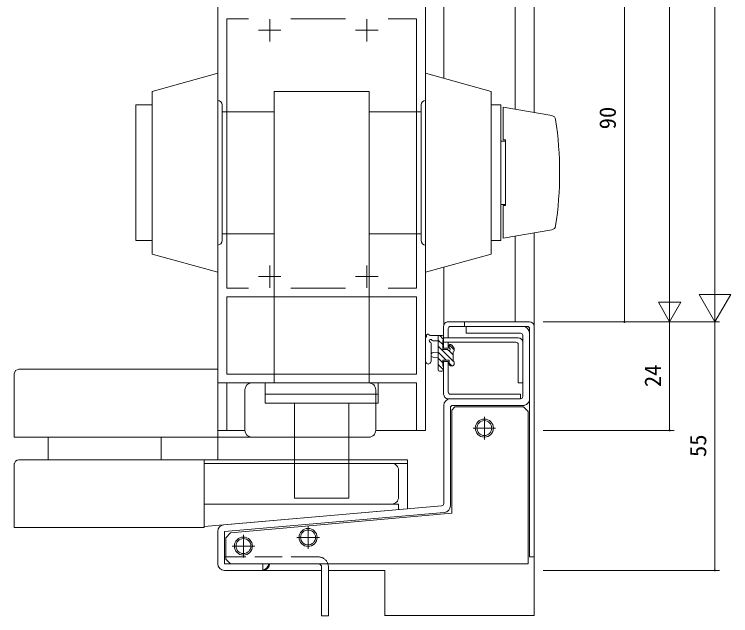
# Model space of a CAD drawing. Units: millimetres, scale not verified. Extents: x -594 to 539, y -420 to 386.
# Drawn here: x -437.6 to -279.1, y -234.3 to -101.2 of the extents above; entities that cross this region are included whole.
import ezdxf
from ezdxf.enums import TextEntityAlignment as Align

# ---------------------------------------------------------------- set-up
doc = ezdxf.new("R2010")
doc.units = ezdxf.units.MM
doc.header["$LTSCALE"] = 2
doc.linetypes.add('CHAIN2', pattern=[12, 9, -1, 1, -1])
doc.linetypes.add('DASHED3', pattern=[4, 3, -1])
for name, color, linetype, lineweight in [('0-3_YKK_12', 2, 'Continuous', 9), ('0-4_YKK_D', 6, 'Continuous', 9), ('0-6_YKK_13', 4, 'Continuous', 9), ('0-7_YKK_11', 7, 'Continuous', 9)]:
    doc.layers.add(name, color=color, linetype=linetype, lineweight=lineweight)
doc.styles.add('ＭＳ ゴシック', font='')
doc.styles.get('ＭＳ ゴシック').set_extended_font_data('MS Gothic')

msp = doc.modelspace()

# ---------------------------------------------------------------- linework, layer by layer
at = {"layer": '0-3_YKK_12'}
for p, q in [((-392.599, -193.268), (-392.599, 79.731)), ((-346.599, 70.732), (-346.599, -193.268)), ((-322.599, 6.425), (-322.599, -122.962)), ((-326.799, 5.695), (-326.799, -122.232)), ((-342.599, -115.376), (-342.599, -1.161)), ((-326.799, -150.312), (-326.799, -169.27)), ((-322.599, -149.583), (-322.599, -234.269)), ((-342.599, -170.171), (-342.599, -157.169)), ((-386.599, -193.268), (-392.599, -193.268)), ((-392.599, -193.268), (-392.599, -199.772)), ((-346.599, -193.268), (-357.631, -193.268)), ((-382.599, -224.27), (-369.599, -224.27)), ((-368.099, -224.27), (-355.599, -224.27)), ((-355.599, -224.27), (-355.599, -234.27)), ((-355.599, -234.269), (-322.599, -234.269))]:
    msp.add_line(p, q, dxfattribs=at)
at = {"layer": '0-4_YKK_D'}
for p, q in [((-282.599, 202.732), (-282.599, -162.27)), ((-292.599, 74.732), (-292.599, -164.27)), ((-302.599, -79.268), (-302.599, -169.27)), ((-282.599, -169.27), (-282.599, -157.145)), ((-292.599, -169.27), (-292.599, -160.609)), ((-282.599, -169.27), (-286.099, -163.208)), ((-279.099, -163.208), (-286.099, -163.208)), ((-282.599, -169.27), (-279.099, -163.208)), ((-292.599, -169.27), (-295.099, -164.94)), ((-290.099, -164.94), (-295.099, -164.94)), ((-292.599, -169.27), (-290.099, -164.94)), ((-320.599, -169.27), (-291.599, -169.27)), ((-320.599, -169.27), (-301.599, -169.27)), ((-320.599, -169.27), (-281.599, -169.27)), ((-320.599, -169.27), (-281.599, -169.27)), ((-320.599, -169.27), (-291.599, -169.27)), ((-292.599, -169.27), (-292.599, -193.268)), ((-282.599, -169.27), (-282.599, -224.27)), ((-320.599, -193.268), (-291.599, -193.268)), ((-320.599, -224.27), (-281.599, -224.27))]:
    msp.add_line(p, q, dxfattribs=at)
for centre, start, end in [((-302.599, -169.27), 90, 270), ((-302.599, -169.27), 270, 90), ((-292.599, -193.268), 90, 270), ((-292.599, -193.268), 270, 90), ((-282.599, -224.27), 90, 270), ((-282.599, -224.27), 270, 90)]:
    msp.add_arc(centre, 0.106, start, end, dxfattribs=at)
at = {"layer": '0-6_YKK_13'}
for p, q in [((-407.099, -118.27), (-392.599, -114.27)), ((-392.599, -158.27), (-392.599, -114.27)), ((-346.599, -158.272), (-346.599, -114.272)), ((-332.099, -118.272), (-346.599, -114.272)), ((-407.099, -154.27), (-407.099, -118.27)), ((-359.099, -118.272), (-380.099, -118.272)), ((-380.099, -182.772), (-380.099, -118.272)), ((-359.099, -182.772), (-359.099, -118.272)), ((-332.099, -154.272), (-332.099, -118.272)), ((-410.749, -151.27), (-410.749, -121.27)), ((-407.099, -121.27), (-410.749, -121.27)), ((-407.099, -121.77), (-407.099, -129.02)), ((-391.599, -151.27), (-391.599, -121.27)), ((-347.599, -151.272), (-347.599, -121.272)), ((-329.949, -121.272), (-332.099, -121.272)), ((-329.949, -151.272), (-329.949, -121.272)), ((-329.449, -121.772), (-329.449, -129.022)), ((-318.64, -123.649), (-329.449, -121.772)), ((-380.099, -122.77), (-391.599, -122.77)), ((-347.599, -122.772), (-359.099, -122.772)), ((-328.949, -129.272), (-329.949, -129.272)), ((-328.949, -129.022), (-329.449, -129.022)), ((-328.949, -129.022), (-328.949, -134.342)), ((-328.949, -129.272), (-328.949, -143.522)), ((-328.949, -143.272), (-329.949, -143.272)), ((-328.949, -143.522), (-329.449, -143.522)), ((-329.449, -150.772), (-329.449, -143.522)), ((-318.64, -148.895), (-329.449, -150.772)), ((-380.099, -149.77), (-391.599, -149.77)), ((-347.599, -149.772), (-359.099, -149.772)), ((-407.099, -151.27), (-410.749, -151.27)), ((-329.949, -151.272), (-332.099, -151.272)), ((-407.099, -154.27), (-392.599, -158.27)), ((-332.099, -154.272), (-346.599, -158.272)), ((-323.604, -169.27), (-341.604, -169.27)), ((-338.004, -170.27), (-338.004, -169.27)), ((-342.604, -175.07), (-342.604, -170.27)), ((-341.604, -172.77), (-341.604, -170.77)), ((-324.104, -170.27), (-341.104, -170.27)), ((-337.604, -170.27), (-337.604, -171.77)), ((-325.104, -170.27), (-337.604, -170.27)), ((-323.604, -221.266), (-323.604, -170.77)), ((-322.604, -221.266), (-322.604, -170.27)), ((-342.904, -172.27), (-345.584, -172.27)), ((-343.804, -172.27), (-343.804, -179.87)), ((-342.604, -173.139), (-343.473, -172.27)), ((-342.604, -173.17), (-342.604, -172.57)), ((-325.604, -171.77), (-337.604, -171.77)), ((-325.104, -172.27), (-325.104, -185.77)), ((-323.604, -171.77), (-323.604, -186.27)), ((-346.604, -177.998), (-346.604, -172.835)), ((-345.404, -177.998), (-345.401, -174.037)), ((-344.984, -173.47), (-343.804, -173.47)), ((-342.804, -174.286), (-343.804, -173.286)), ((-342.604, -172.77), (-326.104, -172.77)), ((-341.604, -175.07), (-341.604, -173.77)), ((-326.104, -174.27), (-326.104, -182.77)), ((-325.104, -182.77), (-325.104, -173.77)), ((-340.504, -177.933), (-343.804, -174.633)), ((-342.604, -175.07), (-341.604, -175.07)), ((-340.504, -176.586), (-341.483, -175.607)), ((-341.404, -174.57), (-341.404, -174.909)), ((-340.304, -175.439), (-341.348, -174.395)), ((-340.392, -174.858), (-340.892, -174.358)), ((-340.504, -177.97), (-340.504, -175.87)), ((-340.304, -175.67), (-340.304, -175.07)), ((-343.804, -175.97), (-344.948, -176.072)), ((-343.804, -177.17), (-344.948, -177.068)), ((-342.014, -177.77), (-343.804, -175.98)), ((-342.804, -178.327), (-343.804, -177.327)), ((-342.604, -179.874), (-343.804, -178.674)), ((-342.604, -178.07), (-341.604, -178.07)), ((-342.604, -178.07), (-342.604, -185.27)), ((-341.604, -184.77), (-341.604, -178.07)), ((-340.814, -178.97), (-341.404, -178.38)), ((-341.104, -178.97), (-340.604, -178.97)), ((-340.308, -178.129), (-340.463, -177.974)), ((-340.304, -178.67), (-340.304, -178.17)), ((-392.599, -179.772), (-436.599, -179.772)), ((-392.599, -179.772), (-392.599, -194.772)), ((-343.504, -180.17), (-342.904, -180.17)), ((-342.604, -179.87), (-342.604, -179.27)), ((-437.599, -194.772), (-437.599, -180.772)), ((-392.599, -182.772), (-359.132, -182.772)), ((-357.099, -182.772), (-382.099, -182.772)), ((-357.099, -187.272), (-357.099, -182.772)), ((-326.104, -182.77), (-325.104, -182.77)), ((-386.599, -184.272), (-386.599, -193.272)), ((-357.099, -185.272), (-382.099, -185.272)), ((-357.631, -193.272), (-357.631, -184.272)), ((-341.104, -185.27), (-325.604, -185.27)), ((-325.604, -185.27), (-325.604, -186.27)), ((-341.604, -186.27), (-325.604, -186.27)), ((-375.599, -187.272), (-375.599, -208.272)), ((-363.599, -187.272), (-363.599, -208.272)), ((-342.599, -209.479), (-342.599, -187.77)), ((-341.099, -209.937), (-341.099, -188.27)), ((-340.099, -188.07), (-340.799, -188.77)), ((-325.104, -187.77), (-340.599, -187.77)), ((-324.904, -188.07), (-340.099, -188.07)), ((-324.904, -188.07), (-323.904, -189.07)), ((-340.799, -211.57), (-340.799, -188.77)), ((-323.904, -222.77), (-323.904, -189.07)), ((-392.599, -194.772), (-437.599, -194.772)), ((-430.099, -194.772), (-430.099, -199.772)), ((-405.099, -194.772), (-405.099, -199.772)), ((-392.599, -194.772), (-359.131, -194.772)), ((-437.599, -200.572), (-437.599, -214.772)), ((-395.599, -199.772), (-436.599, -199.772)), ((-395.599, -199.772), (-395.599, -214.772)), ((-395.599, -199.772), (-350.599, -199.772)), ((-395.599, -200.572), (-354.099, -200.572)), ((-395.599, -200.572), (-350.599, -200.572)), ((-350.599, -210.636), (-350.599, -199.772)), ((-352.599, -202.072), (-352.599, -208.072)), ((-363.599, -208.272), (-375.599, -208.272)), ((-395.599, -214.573), (-395.599, -209.572)), ((-395.599, -209.572), (-354.099, -209.572)), ((-395.599, -209.572), (-352.598, -209.572)), ((-395.599, -214.573), (-350.599, -210.636)), ((-391.23, -214.15), (-343.055, -209.977)), ((-352.598, -209.572), (-352.598, -210.811)), ((-391.099, -215.644), (-342.468, -211.432)), ((-340.799, -211.57), (-389.76, -215.976)), ((-395.599, -214.772), (-437.599, -214.772)), ((-392.599, -222.77), (-392.599, -215.644)), ((-391.099, -222.77), (-391.099, -215.644)), ((-390.799, -217.015), (-389.76, -215.976)), ((-390.799, -221.77), (-390.799, -217.015)), ((-390.799, -221.77), (-389.799, -222.77)), ((-322.604, -221.266), (-323.604, -221.266)), ((-382.599, -222.77), (-391.099, -222.77)), ((-323.904, -222.77), (-389.799, -222.77)), ((-382.599, -224.27), (-382.599, -222.77)), ((-382.599, -224.27), (-391.099, -224.27))]:
    msp.add_line(p, q, dxfattribs=at)
at = {"layer": '0-6_YKK_13', "linetype": 'CHAIN2'}
for p, q in [((-333.599, -190.27), (-333.599, -195.27)), ((-331.099, -192.77), (-336.099, -192.77)), ((-372.599, -214.47), (-372.599, -219.47)), ((-386.899, -216.37), (-386.899, -221.37)), ((-370.099, -216.97), (-375.099, -216.97)), ((-384.399, -218.87), (-389.399, -218.87))]:
    msp.add_line(p, q, dxfattribs=at)
at = {"layer": '0-6_YKK_13'}
for points in [[(-341.865, -175.37), (-342.804, -175.37), (-342.804, -173.37)], [(-342.604, -172.77), (-342.604, -173.77), (-326.604, -173.77)], [(-342.804, -179.07), (-342.804, -177.77), (-341.404, -177.77), (-341.404, -178.67)], [(-357.099, -187.272), (-382.099, -187.272), (-382.099, -182.772)], [(-369.599, -223.52), (-369.599, -234.27), (-368.099, -234.27), (-368.099, -223.52)]]:
    msp.add_lwpolyline(points, dxfattribs=at)
at = {"layer": '0-6_YKK_13', "linetype": 'DASHED3'}
msp.add_lwpolyline([(-370.349, -221.27), (-391.099, -221.27), (-391.099, -222.77), (-370.349, -222.77)], dxfattribs=at)
at = {"layer": '0-6_YKK_13'}
for centre, radius in [((-333.599, -192.77), 2), ((-333.599, -192.77), 1.65), ((-372.599, -216.97), 2), ((-372.599, -216.97), 1.65), ((-386.899, -218.87), 2), ((-386.899, -218.87), 1.65)]:
    msp.add_circle(centre, radius, dxfattribs=at)
for centre, radius, start, end in [((-392.599, -121.27), 1, 0, 90), ((-346.599, -121.272), 1, 90, 180), ((-318.811, -124.634), 1, 8.47124, 80.1488), ((-396.949, -136.272), 80, 351.52875, 8.47124), ((-318.811, -147.91), 1, 279.85118, 351.52875), ((-392.599, -151.27), 1, 270, 0), ((-346.599, -151.272), 1, 180, 270), ((-341.604, -170.27), 1, 89.99998, 180), ((-323.604, -170.27), 1, 0, 89.99998), ((-341.104, -170.77), 0.5, 89.99998, 180), ((-325.104, -171.77), 1.5, 0, 90), ((-324.104, -170.77), 0.5, 0, 89.99998), ((-346.304, -172.835), 0.3, 130.52878, 180), ((-346.694, -172.379), 0.3, 310.52878, 10.52878), ((-346.104, -172.27), 0.3, 30, 190.52878), ((-345.584, -171.97), 0.3, 210, 270), ((-342.904, -172.57), 0.3, 0, 90), ((-325.604, -172.27), 0.5, 0, 90), ((-345.504, -173.47), 0.3, 30, 250.81024), ((-345.701, -174.036), 0.3, 359.95976, 70.81024), ((-344.984, -173.17), 0.3, 210, 270), ((-342.804, -173.17), 0.2, 270, 0), ((-341.104, -174.57), 0.3, 45, 180), ((-326.604, -174.27), 0.5, 0, 90), ((-326.104, -173.77), 1, 0, 90), ((-341.865, -175.67), 0.3, 33.05573, 90), ((-341.404, -175.37), 0.25, 213.05573, 56.94426), ((-341.104, -174.909), 0.3, 180, 236.94426), ((-340.504, -175.67), 0.2, 270, 0), ((-340.604, -175.07), 0.3, 0, 45), ((-344.904, -176.57), 0.5, 95.09206, 264.90793), ((-346.004, -177.997), 0.6, 179.95976, 359.95976), ((-342.804, -179.27), 0.2, 0, 90), ((-341.104, -178.67), 0.3, 180, 270), ((-340.604, -178.67), 0.3, 270, 0), ((-340.504, -178.17), 0.2, 0, 90), ((-436.599, -180.772), 1, 90.00002, 180), ((-343.504, -179.87), 0.3, 180, 270), ((-342.904, -179.87), 0.3, 270, 0), ((-385.099, -184.272), 1.5, 90.00002, 180), ((-359.131, -184.272), 1.5, 359.99997, 90.00002), ((-341.604, -185.27), 1, 180, 270), ((-341.104, -184.77), 0.5, 180, 270), ((-341.099, -187.77), 1.5, 90, 180), ((-325.604, -185.77), 0.5, 269.99998, 0), ((-325.104, -186.27), 1.5, 269.99998, 0), ((-340.599, -188.27), 0.5, 90, 180), ((-385.099, -193.272), 1.5, 180, 269.99997), ((-359.131, -193.272), 1.5, 269.99997, 0.00002), ((-436.599, -200.772), 1, 90.00002, 180), ((-354.099, -202.072), 1.5, 359.99997, 90.00002), ((-354.099, -208.072), 1.5, 269.99997, 0.00002), ((-343.099, -209.479), 0.5, 275, 0), ((-342.599, -209.937), 1.5, 275, 0), ((-391.099, -215.644), 1.5, 95, 180), ((-391.099, -222.77), 1.5, 180, 270), ((-382.599, -222.77), 1.48, 269.99825, 359.99649), ((-382.599, -222.77), 1.28, 269.99825, 359.99649), ((-370.349, -223.52), 0.75, 0, 90), ((-370.349, -223.52), 2.25, 0, 19.47121)]:
    msp.add_arc(centre, radius, start, end, dxfattribs=at)
at = {"layer": '0-6_YKK_13', "linetype": 'DASHED3'}
msp.add_arc((-370.349, -223.52), 2.25, 19.47121, 90, dxfattribs=at)
at = {"layer": '0-7_YKK_11'}
for p, q in [((-385.793, -102.198), (-390.599, -102.198)), ((-381.099, -102.269), (-381.099, -107.269)), ((-364.293, -102.198), (-376.404, -102.198)), ((-359.599, -102.269), (-359.599, -107.269)), ((-383.599, -104.768), (-378.599, -104.768)), ((-362.099, -104.768), (-357.099, -104.768)), ((-381.099, -156.769), (-381.099, -161.769)), ((-359.599, -156.769), (-359.599, -161.769)), ((-383.599, -159.269), (-378.599, -159.269)), ((-362.099, -159.269), (-357.099, -159.269)), ((-376.404, -161.838), (-364.293, -161.838)), ((-390.599, -163.769), (-348.599, -163.769))]:
    msp.add_line(p, q, dxfattribs=at)
for points in [[(-392.599, -79.268), (-392.599, -193.268), (-390.599, -193.268), (-390.599, -182.769), (-348.599, -182.769), (-348.599, -193.268), (-346.599, -193.268), (-346.599, -79.268)], [(-385.793, -102.198), (-390.599, -102.198), (-390.599, -161.838), (-385.793, -161.838)], [(-354.904, -161.838), (-348.599, -161.838), (-348.599, -102.198), (-354.904, -102.198)]]:
    msp.add_lwpolyline(points, dxfattribs=at)
msp.add_lwpolyline([(-390.599, -163.769), (-348.599, -163.769), (-348.599, -180.839), (-390.599, -180.839)], close=True, dxfattribs=at)

# ---------------------------------------------------------------- texts
at = {"layer": '0-4_YKK_D', "color": 4, "style": 'ＭＳ ゴシック'}
for s, p in [('90', (-303.399, -126.669)), ('24', (-293.399, -183.707)), ('55', (-283.399, -199.17))]:
    msp.add_text(s, height=3.666, rotation=90, dxfattribs=at).set_placement(p, align=Align.BOTTOM_LEFT)

doc.saveas('drawing.dxf')
